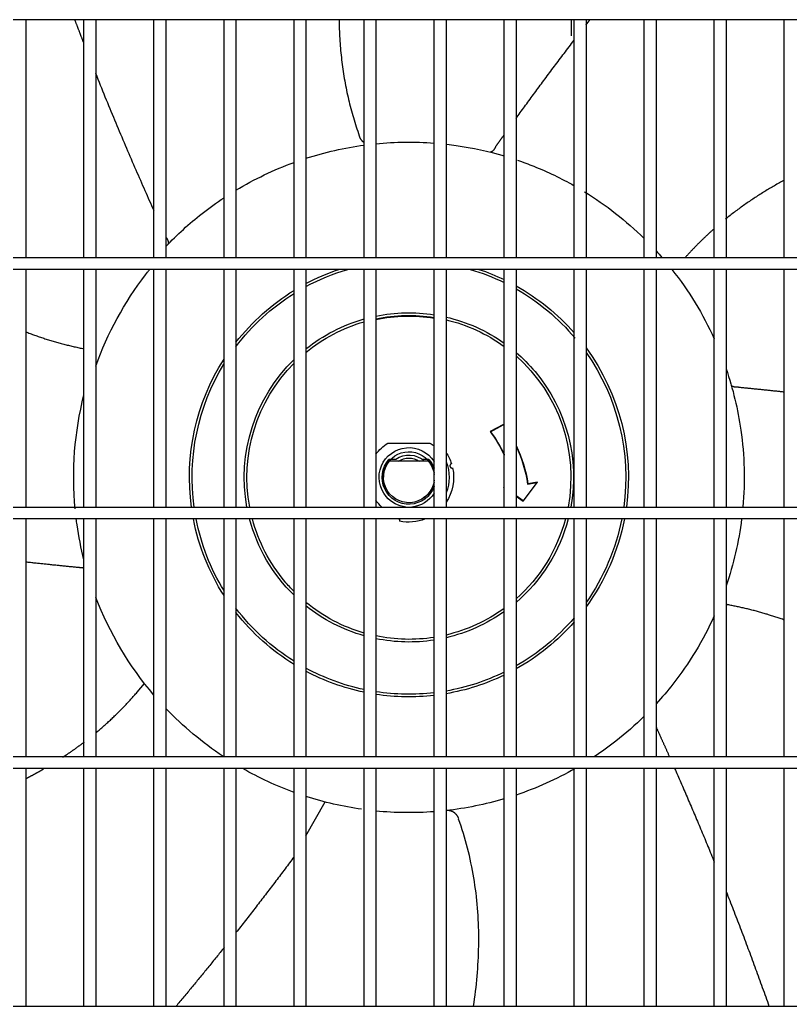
# Model space of a CAD drawing. Header units: millimetres. Extents: x 0 to 504600, y 0 to 118800.
# Drawn here: x 431227.9 to 431486.5, y 45893.6 to 46224.6 of the extents above; entities that cross this region are included whole.
import ezdxf

# ---------------------------------------------------------------- set-up
doc = ezdxf.new("R2010")
doc.units = ezdxf.units.MM
doc.header["$LTSCALE"] = 200
doc.layers.add('LG-AIRCON', color=240, linetype='Continuous')

# ---------------------------------------------------------------- blocks, each defined once
blk = doc.blocks.new('UXC')
at = {"layer": 'LG-AIRCON', "color": 0}
for p, q in [((429.3, 546.5), (1174.82, 546.5)), ((674.81, 466.74), (674.81, 546.5)), ((694.31, 546.5), (694.31, 466.74)), ((698.31, 466.74), (698.31, 546.5)), ((717.81, 546.5), (717.81, 466.74)), ((721.81, 466.74), (721.81, 546.5)), ((741.31, 546.5), (741.31, 466.74)), ((745.31, 466.74), (745.31, 546.5)), ((764.81, 546.5), (764.81, 466.74)), ((768.81, 466.74), (768.81, 546.5)), ((788.31, 546.5), (788.31, 466.74)), ((792.31, 466.74), (792.31, 546.5)), ((811.81, 546.5), (811.81, 466.74)), ((815.81, 466.74), (815.81, 546.5)), ((835.31, 546.5), (835.31, 466.74)), ((839.31, 466.74), (839.31, 546.5)), ((858.81, 546.5), (858.81, 466.74)), ((862.81, 466.74), (862.81, 546.5)), ((882.31, 546.5), (882.31, 466.74)), ((886.31, 466.74), (886.31, 546.5)), ((905.81, 546.5), (905.81, 466.74)), ((909.81, 466.74), (909.81, 546.5)), ((929.31, 546.5), (929.31, 466.74)), ((768.81, 489.29), (775.22, 477.97)), ((1174.82, 466.75), (429.3, 466.75)), ((429.3, 462.75), (1174.82, 462.75)), ((674.81, 383), (674.81, 462.75)), ((694.31, 462.75), (694.31, 383)), ((698.31, 383), (698.31, 462.75)), ((717.81, 462.75), (717.81, 383)), ((721.81, 383), (721.81, 462.75)), ((740.96, 462.75), (741.01, 462.7)), ((741.31, 462.75), (741.31, 383)), ((745.31, 383), (745.31, 462.75)), ((764.81, 462.75), (764.81, 383)), ((768.81, 383), (768.81, 462.75)), ((788.31, 462.75), (788.31, 383)), ((792.31, 383), (792.31, 462.75)), ((811.81, 462.75), (811.81, 383)), ((815.81, 383), (815.81, 462.75)), ((835.31, 462.75), (835.31, 383)), ((839.31, 383), (839.31, 462.75)), ((858.81, 462.75), (858.81, 383)), ((862.81, 383), (862.81, 462.75)), ((882.31, 462.75), (882.31, 383)), ((886.31, 383), (886.31, 462.75)), ((905.81, 462.75), (905.81, 383)), ((909.81, 383), (909.81, 462.75)), ((929.31, 462.75), (929.31, 383)), ((1174.82, 383), (429.3, 383)), ((429.3, 379), (1174.82, 379)), ((674.81, 299.25), (674.81, 379)), ((694.31, 379), (694.31, 299.25)), ((698.31, 299.25), (698.31, 379)), ((717.81, 379), (717.81, 299.25)), ((721.81, 299.25), (721.81, 379)), ((741.31, 379), (741.31, 299.25)), ((745.31, 299.25), (745.31, 379)), ((764.81, 379), (764.81, 299.25)), ((768.81, 299.25), (768.81, 379)), ((788.31, 379), (788.31, 299.25)), ((792.31, 299.25), (792.31, 379)), ((811.81, 379), (811.81, 299.25)), ((815.81, 299.25), (815.81, 379)), ((835.31, 379), (835.31, 299.25)), ((839.31, 299.25), (839.31, 379)), ((858.81, 379), (858.81, 299.25)), ((862.81, 299.25), (862.81, 379)), ((882.31, 379), (882.31, 299.25)), ((886.31, 299.25), (886.31, 379)), ((905.81, 379), (905.81, 299.25)), ((909.81, 299.25), (909.81, 379)), ((929.31, 379), (929.31, 299.25)), ((839.31, 375.38), (841.66, 377.01)), ((841.64, 376.87), (839.31, 375.26)), ((841.66, 377.01), (841.64, 376.87)), ((846.31, 370.81), (841.64, 376.87)), ((841.66, 377.01), (846.55, 370.67)), ((835.09, 372.44), (835.31, 372.6)), ((835.35, 372.5), (835.09, 372.44)), ((835.31, 372.41), (835.09, 372.44)), ((843.2, 371.29), (846.31, 370.81)), ((843.29, 371.18), (843.2, 371.29)), ((846.55, 370.67), (843.29, 371.18)), ((846.55, 370.67), (846.31, 370.81)), ((798.96, 363.05), (796.65, 363.05)), ((809.84, 363.55), (796.88, 363.55)), ((810.07, 363.05), (807.86, 363.05)), ((796.29, 357.55), (810.43, 357.55)), ((830.74, 353.71), (830.59, 353.68)), ((835.06, 351.3), (830.59, 353.68)), ((830.74, 353.71), (835.03, 351.43)), ((835.06, 351.3), (835.03, 351.43)), ((1174.82, 299.25), (429.3, 299.25)), ((715.02, 301.03), (715.63, 300.24)), ((429.3, 295.25), (1174.82, 295.25)), ((674.81, 215.51), (674.81, 295.26)), ((694.31, 295.26), (694.31, 215.51)), ((698.31, 215.51), (698.31, 295.26)), ((717.81, 295.26), (717.81, 215.51)), ((721.81, 215.51), (721.81, 295.26)), ((741.31, 295.26), (741.31, 215.51)), ((745.31, 215.51), (745.31, 295.26)), ((764.81, 295.26), (764.81, 215.51)), ((768.81, 215.51), (768.81, 295.26)), ((788.31, 295.26), (788.31, 215.51)), ((792.31, 215.51), (792.31, 295.26)), ((811.81, 295.26), (811.81, 215.51)), ((815.81, 215.51), (815.81, 295.26)), ((835.31, 295.26), (835.31, 215.51)), ((839.31, 215.51), (839.31, 295.26)), ((858.81, 295.26), (858.81, 215.51)), ((862.81, 215.51), (862.81, 295.26)), ((882.31, 295.26), (882.31, 215.51)), ((886.31, 215.51), (886.31, 295.26)), ((905.81, 295.26), (905.81, 215.51)), ((909.81, 215.51), (909.81, 295.26)), ((929.31, 295.26), (929.31, 215.51)), ((857.85, 215.5), (857.85, 220.83)), ((1174.82, 215.5), (429.3, 215.5))]:
    blk.add_line(p, q, dxfattribs=at)
for points in [[(741.32, 526.83), (741.01, 527.23), (740.69, 527.63), (740.37, 528.03), (740.05, 528.42), (739.73, 528.82), (739.41, 529.22), (739.09, 529.61), (738.77, 530.01), (738.46, 530.4), (738.14, 530.8), (737.82, 531.2), (737.5, 531.59), (737.18, 531.99), (736.86, 532.38), (736.53, 532.78), (736.21, 533.17), (735.89, 533.57), (735.57, 533.96), (735.25, 534.36), (734.93, 534.75), (734.61, 535.15), (734.29, 535.54), (733.96, 535.94), (733.64, 536.33), (733.32, 536.72), (733, 537.12), (732.67, 537.51), (732.35, 537.9), (732.03, 538.29), (731.71, 538.69), (731.38, 539.08), (731.06, 539.47), (730.74, 539.86), (730.42, 540.25), (730.09, 540.64), (729.77, 541.03), (729.45, 541.42), (729.13, 541.81), (728.8, 542.2), (728.48, 542.59), (728.16, 542.98), (727.83, 543.37), (727.51, 543.76), (727.18, 544.15), (726.86, 544.54), (726.53, 544.93), (726.2, 545.33), (725.87, 545.72), (725.55, 546.11), (725.22, 546.5)], [(825.05, 546.52), (825.24, 545.26), (825.41, 544), (825.57, 542.74), (825.73, 541.48), (825.87, 540.21), (826.01, 538.95), (826.13, 537.68), (826.25, 536.42), (826.35, 535.15), (826.45, 533.88), (826.53, 532.61), (826.6, 531.35), (826.66, 530.08), (826.71, 528.81), (826.75, 527.54), (826.78, 526.26), (826.8, 524.99), (826.8, 523.72), (826.79, 522.45), (826.77, 521.18), (826.74, 519.91), (826.69, 518.64), (826.64, 517.37), (826.57, 516.09), (826.48, 514.82), (826.39, 513.56), (826.28, 512.29), (826.15, 511.02), (826.02, 509.75), (825.87, 508.49), (825.71, 507.22), (825.53, 505.96), (825.34, 504.7), (825.14, 503.44), (824.92, 502.19), (824.69, 500.93), (824.45, 499.68), (824.19, 498.43), (823.92, 497.19), (823.64, 495.95), (823.34, 494.71), (823.03, 493.47), (822.7, 492.24), (822.36, 491.01), (822.01, 489.78), (821.64, 488.56), (821.26, 487.34), (820.86, 486.12), (820.45, 484.9), (820.03, 483.69)], [(909.81, 508.04), (910.11, 508.79), (910.41, 509.54), (910.7, 510.3), (911, 511.05), (911.29, 511.8), (911.59, 512.56), (911.89, 513.32), (912.18, 514.08), (912.48, 514.83), (912.77, 515.59), (913.06, 516.35), (913.36, 517.12), (913.65, 517.88), (913.94, 518.64), (914.24, 519.4), (914.53, 520.17), (914.82, 520.93), (915.11, 521.7), (915.4, 522.47), (915.69, 523.23), (915.98, 524), (916.27, 524.77), (916.56, 525.54), (916.85, 526.31), (917.14, 527.08), (917.43, 527.85), (917.72, 528.62), (918, 529.39), (918.29, 530.17), (918.58, 530.95), (918.87, 531.73), (919.15, 532.5), (919.43, 533.27), (919.71, 534.03), (919.99, 534.79), (920.27, 535.55), (920.55, 536.31), (920.83, 537.08), (921.1, 537.84), (921.38, 538.62), (921.67, 539.4), (921.95, 540.19), (922.23, 540.98), (922.52, 541.78), (922.8, 542.57), (923.08, 543.35), (923.36, 544.13), (923.63, 544.91), (923.9, 545.68), (924.17, 546.45)], [(764.83, 496.33), (764.46, 496.84), (764.08, 497.35), (763.7, 497.86), (763.32, 498.37), (762.94, 498.88), (762.56, 499.38), (762.18, 499.89), (761.8, 500.4), (761.42, 500.91), (761.03, 501.42), (760.65, 501.93), (760.27, 502.44), (759.88, 502.95), (759.5, 503.46), (759.11, 503.97), (758.73, 504.48), (758.34, 504.99), (757.95, 505.5), (757.56, 506.01), (757.18, 506.52), (756.79, 507.03), (756.4, 507.54), (756.01, 508.05), (755.62, 508.56), (755.23, 509.07), (754.84, 509.58), (754.45, 510.09), (754.05, 510.6), (753.66, 511.11), (753.27, 511.62), (752.87, 512.13), (752.48, 512.64), (752.09, 513.16), (751.69, 513.67), (751.3, 514.17), (750.9, 514.68), (750.5, 515.19), (750.11, 515.7), (749.71, 516.21), (749.31, 516.72), (748.92, 517.23), (748.52, 517.74), (748.12, 518.25), (747.72, 518.76), (747.32, 519.27), (746.92, 519.78), (746.52, 520.29), (746.12, 520.79), (745.72, 521.3), (745.32, 521.81)], [(892.52, 466.71), (892.78, 467.29), (893.03, 467.88), (893.29, 468.46), (893.55, 469.05), (893.81, 469.64), (894.07, 470.24), (894.33, 470.83), (894.59, 471.43), (894.85, 472.03), (895.11, 472.64), (895.38, 473.24), (895.64, 473.85), (895.91, 474.45), (896.17, 475.06), (896.43, 475.68), (896.7, 476.29), (896.96, 476.91), (897.23, 477.53), (897.5, 478.15), (897.76, 478.77), (898.03, 479.39), (898.3, 480.02), (898.57, 480.64), (898.83, 481.27), (899.1, 481.9), (899.37, 482.53), (899.64, 483.17), (899.91, 483.8), (900.17, 484.44), (900.44, 485.08), (900.71, 485.72), (900.98, 486.36), (901.25, 487), (901.52, 487.64), (901.79, 488.29), (902.06, 488.94), (902.33, 489.59), (902.6, 490.24), (902.87, 490.89), (903.14, 491.54), (903.41, 492.19), (903.68, 492.85), (903.95, 493.5), (904.22, 494.16), (904.49, 494.82), (904.76, 495.48), (905.03, 496.14), (905.3, 496.8), (905.57, 497.46), (905.84, 498.13)], [(820.06, 483.55), (820.03, 483.44), (819.99, 483.34), (819.95, 483.24), (819.9, 483.14), (819.86, 483.04), (819.81, 482.95), (819.76, 482.86), (819.7, 482.76), (819.65, 482.67), (819.59, 482.58), (819.53, 482.5), (819.46, 482.41), (819.4, 482.33), (819.33, 482.24), (819.26, 482.16), (819.19, 482.08), (819.11, 482.01), (819.03, 481.93), (818.96, 481.86), (818.87, 481.79), (818.79, 481.72), (818.71, 481.65), (818.62, 481.59), (818.53, 481.52), (818.44, 481.47), (818.35, 481.41), (818.26, 481.35), (818.16, 481.3), (818.07, 481.25), (817.97, 481.21), (817.87, 481.16), (817.77, 481.12), (817.67, 481.08), (817.57, 481.05), (817.47, 481.01), (817.37, 480.98), (817.26, 480.95), (817.16, 480.93), (817.06, 480.91), (816.95, 480.89), (816.84, 480.87), (816.74, 480.86), (816.63, 480.85), (816.52, 480.84), (816.41, 480.83), (816.31, 480.83), (816.2, 480.83), (816.1, 480.84), (815.99, 480.84), (815.88, 480.85)], [(674.86, 470.11), (674.98, 470.04), (675.1, 469.98), (675.22, 469.92), (675.33, 469.86), (675.45, 469.8), (675.57, 469.74), (675.69, 469.67), (675.81, 469.61), (675.93, 469.55), (676.05, 469.49), (676.17, 469.42), (676.29, 469.36), (676.41, 469.3), (676.53, 469.24), (676.64, 469.17), (676.76, 469.11), (676.88, 469.05), (677, 468.98), (677.12, 468.92), (677.24, 468.86), (677.35, 468.79), (677.47, 468.73), (677.59, 468.67), (677.71, 468.6), (677.83, 468.54), (677.95, 468.47), (678.06, 468.41), (678.18, 468.34), (678.3, 468.28), (678.42, 468.22), (678.53, 468.15), (678.65, 468.09), (678.77, 468.02), (678.89, 467.96), (679.01, 467.89), (679.12, 467.83), (679.24, 467.76), (679.36, 467.69), (679.47, 467.63), (679.59, 467.56), (679.71, 467.5), (679.83, 467.43), (679.94, 467.36), (680.06, 467.3), (680.18, 467.23), (680.29, 467.17), (680.41, 467.1), (680.53, 467.03), (680.64, 466.96), (680.76, 466.9)], [(687.28, 462.89), (687.42, 462.79), (687.57, 462.7), (687.72, 462.6), (687.86, 462.5), (688.01, 462.41), (688.16, 462.31), (688.3, 462.21), (688.45, 462.11), (688.59, 462.02), (688.74, 461.92), (688.89, 461.82), (689.03, 461.72), (689.18, 461.62), (689.32, 461.52), (689.47, 461.42), (689.61, 461.32), (689.76, 461.22), (689.9, 461.12), (690.05, 461.02), (690.19, 460.92), (690.33, 460.82), (690.48, 460.72), (690.62, 460.62), (690.77, 460.52), (690.91, 460.42), (691.05, 460.31), (691.2, 460.21), (691.34, 460.11), (691.48, 460.01), (691.63, 459.91), (691.77, 459.8), (691.91, 459.7), (692.05, 459.6), (692.2, 459.49), (692.34, 459.39), (692.48, 459.29), (692.62, 459.18), (692.76, 459.08), (692.9, 458.97), (693.05, 458.87), (693.19, 458.76), (693.33, 458.66), (693.47, 458.55), (693.61, 458.45), (693.75, 458.34), (693.89, 458.24), (694.03, 458.13), (694.17, 458.02), (694.31, 457.92), (694.45, 457.81)], [(886.3, 452.8), (886.39, 452.99), (886.47, 453.17), (886.56, 453.36), (886.64, 453.55), (886.73, 453.74), (886.81, 453.93), (886.9, 454.12), (886.98, 454.31), (887.07, 454.5), (887.16, 454.69), (887.24, 454.88), (887.33, 455.08), (887.42, 455.27), (887.5, 455.46), (887.59, 455.66), (887.68, 455.85), (887.77, 456.05), (887.85, 456.25), (887.94, 456.44), (888.03, 456.64), (888.12, 456.84), (888.21, 457.03), (888.3, 457.23), (888.39, 457.43), (888.48, 457.63), (888.57, 457.83), (888.65, 458.03), (888.74, 458.23), (888.83, 458.43), (888.92, 458.63), (889.01, 458.83), (889.1, 459.04), (889.19, 459.24), (889.29, 459.44), (889.38, 459.64), (889.47, 459.85), (889.56, 460.05), (889.65, 460.26), (889.74, 460.46), (889.84, 460.67), (889.93, 460.87), (890.02, 461.08), (890.11, 461.29), (890.2, 461.49), (890.3, 461.7), (890.39, 461.91), (890.48, 462.12), (890.57, 462.33), (890.67, 462.53), (890.76, 462.74)], [(698.47, 454.6), (698.77, 454.35), (699.07, 454.1), (699.37, 453.84), (699.67, 453.59), (699.97, 453.33), (700.26, 453.08), (700.56, 452.82), (700.85, 452.56), (701.15, 452.3), (701.44, 452.04), (701.73, 451.78), (702.02, 451.52), (702.31, 451.25), (702.6, 450.99), (702.89, 450.72), (703.18, 450.46), (703.46, 450.19), (703.75, 449.92), (704.03, 449.65), (704.32, 449.38), (704.6, 449.11), (704.88, 448.84), (705.16, 448.56), (705.44, 448.29), (705.72, 448.01), (706, 447.74), (706.28, 447.46), (706.56, 447.18), (706.83, 446.9), (707.11, 446.62), (707.38, 446.34), (707.65, 446.06), (707.92, 445.77), (708.2, 445.49), (708.47, 445.2), (708.74, 444.92), (709, 444.63), (709.27, 444.34), (709.54, 444.05), (709.8, 443.76), (710.07, 443.47), (710.33, 443.18), (710.6, 442.88), (710.86, 442.59), (711.12, 442.29), (711.38, 442), (711.64, 441.7), (711.9, 441.4), (712.16, 441.1), (714.63, 438.21)], [(929.4, 416.93), (929.04, 416.8), (928.68, 416.67), (928.32, 416.55), (927.96, 416.42), (927.6, 416.3), (927.24, 416.17), (926.88, 416.05), (926.52, 415.93), (926.16, 415.81), (925.79, 415.69), (925.43, 415.57), (925.07, 415.46), (924.7, 415.34), (924.34, 415.23), (923.98, 415.12), (923.61, 415), (923.25, 414.89), (922.88, 414.79), (922.51, 414.68), (922.15, 414.57), (921.78, 414.47), (921.41, 414.36), (921.05, 414.26), (920.68, 414.16), (920.31, 414.06), (919.94, 413.96), (919.57, 413.86), (919.2, 413.76), (918.83, 413.67), (918.46, 413.57), (918.09, 413.48), (917.72, 413.39), (917.35, 413.3), (916.98, 413.21), (916.61, 413.12), (916.23, 413.03), (915.86, 412.95), (915.49, 412.86), (915.11, 412.78), (914.74, 412.7), (914.37, 412.61), (913.99, 412.53), (913.62, 412.46), (913.24, 412.38), (912.86, 412.3), (912.49, 412.23), (912.11, 412.15), (911.73, 412.08), (911.35, 412.01), (910.98, 411.94)], [(910.87, 411.84), (910.85, 411.83), (910.83, 411.83), (910.81, 411.82), (910.79, 411.82), (910.76, 411.82), (910.74, 411.81), (910.72, 411.81), (910.7, 411.81), (910.68, 411.8), (910.66, 411.8), (910.64, 411.8), (910.61, 411.79), (910.59, 411.79), (910.57, 411.79), (910.55, 411.79), (910.53, 411.78), (910.51, 411.78), (910.49, 411.78), (910.47, 411.78), (910.44, 411.77), (910.42, 411.77), (910.4, 411.77), (910.38, 411.77), (910.36, 411.77), (910.34, 411.76), (910.32, 411.76), (910.3, 411.76), (910.27, 411.76), (910.25, 411.76), (910.23, 411.76), (910.21, 411.76), (910.19, 411.76), (910.17, 411.76), (910.15, 411.76), (910.13, 411.76), (910.11, 411.75), (910.08, 411.75), (910.06, 411.75), (910.04, 411.75), (910.02, 411.75), (910, 411.76), (909.98, 411.76), (909.96, 411.76), (909.94, 411.76), (909.92, 411.76), (909.89, 411.76), (909.87, 411.76), (909.85, 411.76), (909.83, 411.76), (909.81, 411.76)], [(692.73, 399.34), (692.4, 399.31), (692.08, 399.28), (691.76, 399.24), (691.43, 399.21), (691.1, 399.18), (690.78, 399.15), (690.44, 399.11), (690.11, 399.08), (689.78, 399.04), (689.44, 399.01), (689.1, 398.98), (688.76, 398.94), (688.42, 398.91), (688.07, 398.87), (687.73, 398.84), (687.39, 398.8), (687.04, 398.77), (686.69, 398.74), (686.34, 398.7), (685.99, 398.66), (685.63, 398.63), (685.28, 398.59), (684.92, 398.55), (684.57, 398.52), (684.21, 398.48), (683.85, 398.45), (683.48, 398.41), (683.12, 398.37), (682.76, 398.33), (682.39, 398.29), (682.03, 398.26), (681.66, 398.22), (681.29, 398.18), (680.92, 398.14), (680.55, 398.1), (680.18, 398.07), (679.8, 398.03), (679.43, 397.99), (679.05, 397.95), (678.67, 397.91), (678.3, 397.87), (677.92, 397.83), (677.54, 397.79), (677.15, 397.75), (676.77, 397.71), (676.39, 397.66), (676, 397.62), (675.62, 397.58), (675.23, 397.54), (674.85, 397.5)], [(692.79, 399.34), (692.78, 399.34), (692.78, 399.34), (692.78, 399.34), (692.78, 399.34), (692.78, 399.34), (692.78, 399.34), (692.78, 399.34), (692.78, 399.34), (692.77, 399.34), (692.77, 399.34), (692.77, 399.34), (692.77, 399.34), (692.77, 399.34), (692.77, 399.34), (692.77, 399.34), (692.77, 399.34), (692.77, 399.34), (692.76, 399.34), (692.76, 399.34), (692.76, 399.34), (692.76, 399.34), (692.76, 399.34), (692.76, 399.34), (692.76, 399.34), (692.76, 399.34), (692.75, 399.34), (692.75, 399.34), (692.75, 399.34), (692.75, 399.34), (692.75, 399.34), (692.75, 399.34), (692.75, 399.34), (692.75, 399.34), (692.74, 399.34), (692.74, 399.34), (692.74, 399.34), (692.74, 399.34), (692.74, 399.34), (692.74, 399.34), (692.74, 399.34), (692.74, 399.34), (692.74, 399.34), (692.73, 399.34), (692.73, 399.34), (692.73, 399.34), (692.73, 399.34), (692.73, 399.34), (692.73, 399.34), (692.73, 399.34), (692.73, 399.34)], [(692.79, 399.34), (692.82, 399.34), (692.86, 399.34), (692.9, 399.33), (692.93, 399.33), (692.97, 399.33), (693, 399.33), (693.04, 399.33), (693.07, 399.32), (693.11, 399.32), (693.14, 399.32), (693.18, 399.32), (693.21, 399.32), (693.25, 399.32), (693.28, 399.32), (693.31, 399.32), (693.35, 399.32), (693.38, 399.32), (693.41, 399.32), (693.45, 399.32), (693.48, 399.32), (693.51, 399.32), (693.55, 399.32), (693.58, 399.32), (693.61, 399.32), (693.64, 399.33), (693.67, 399.33), (693.7, 399.33), (693.74, 399.33), (693.77, 399.33), (693.8, 399.34), (693.83, 399.34), (693.86, 399.34), (693.89, 399.35), (693.92, 399.35), (693.95, 399.35), (693.98, 399.36), (694.01, 399.36), (694.03, 399.36), (694.06, 399.37), (694.09, 399.37), (694.12, 399.38), (694.15, 399.38), (694.17, 399.39), (694.2, 399.39), (694.23, 399.4), (694.25, 399.4), (694.28, 399.41), (694.3, 399.41), (694.33, 399.42), (694.35, 399.43)], [(800, 382.99), (800.01, 383), (800.02, 383.02), (800.03, 383.03), (800.04, 383.04), (800.05, 383.05), (800.06, 383.06), (800.07, 383.08), (800.08, 383.09), (800.09, 383.1), (800.1, 383.12), (800.11, 383.13), (800.12, 383.14), (800.12, 383.16), (800.13, 383.17), (800.14, 383.18), (800.15, 383.2), (800.15, 383.21), (800.16, 383.23), (800.17, 383.24), (800.17, 383.26), (800.18, 383.27), (800.18, 383.29), (800.19, 383.31), (800.19, 383.32), (800.2, 383.34), (800.2, 383.35), (800.21, 383.37), (800.21, 383.38), (800.21, 383.4), (800.22, 383.42), (800.22, 383.43), (800.22, 383.45), (800.22, 383.47), (800.22, 383.48), (800.23, 383.5), (800.23, 383.51), (800.23, 383.53), (800.23, 383.55), (800.23, 383.56), (800.23, 383.58), (800.23, 383.59), (800.23, 383.61), (800.22, 383.63), (800.22, 383.64), (800.22, 383.66), (800.22, 383.67), (800.22, 383.69), (800.21, 383.7), (800.21, 383.72), (800.2, 383.73)], [(817.64, 364.45), (817.59, 364.46), (817.55, 364.48), (817.51, 364.5), (817.47, 364.52), (817.43, 364.55), (817.39, 364.57), (817.36, 364.6), (817.32, 364.64), (817.29, 364.67), (817.26, 364.71), (817.23, 364.74), (817.21, 364.78), (817.18, 364.83), (817.16, 364.87), (817.15, 364.91), (817.13, 364.95), (817.12, 365), (817.11, 365.04), (817.1, 365.09), (817.1, 365.13), (817.1, 365.18), (817.1, 365.22), (817.11, 365.27), (817.12, 365.31), (817.13, 365.36), (817.14, 365.41), (817.16, 365.45), (817.18, 365.49), (817.2, 365.54), (817.22, 365.57), (817.24, 365.61), (817.27, 365.65), (817.3, 365.68), (817.33, 365.71), (817.37, 365.74), (817.4, 365.77), (817.44, 365.8), (817.49, 365.82), (817.53, 365.84), (817.57, 365.86), (817.62, 365.88), (817.66, 365.89), (817.71, 365.9), (817.75, 365.91), (817.8, 365.92), (817.84, 365.92), (817.89, 365.92), (817.93, 365.91), (817.98, 365.91), (818.03, 365.9)], [(796.65, 363.05), (796.66, 363.07), (796.67, 363.08), (796.67, 363.1), (796.68, 363.11), (796.69, 363.12), (796.69, 363.14), (796.7, 363.15), (796.71, 363.17), (796.71, 363.18), (796.72, 363.2), (796.73, 363.21), (796.73, 363.23), (796.74, 363.24), (796.75, 363.25), (796.75, 363.27), (796.76, 363.28), (796.76, 363.3), (796.77, 363.31), (796.78, 363.32), (796.78, 363.33), (796.79, 363.35), (796.79, 363.36), (796.8, 363.37), (796.8, 363.38), (796.81, 363.39), (796.82, 363.41), (796.82, 363.42), (796.83, 363.43), (796.83, 363.44), (796.83, 363.45), (796.84, 363.46), (796.84, 363.47), (796.85, 363.47), (796.85, 363.48), (796.85, 363.49), (796.86, 363.5), (796.86, 363.5), (796.86, 363.51), (796.87, 363.52), (796.87, 363.52), (796.87, 363.53), (796.87, 363.53), (796.88, 363.54), (796.88, 363.54), (796.88, 363.54), (796.88, 363.55), (796.88, 363.55), (796.88, 363.55), (796.88, 363.55), (796.88, 363.55)], [(809.84, 363.55), (809.84, 363.55), (809.84, 363.55), (809.84, 363.55), (809.85, 363.54), (809.85, 363.54), (809.85, 363.54), (809.85, 363.53), (809.85, 363.53), (809.85, 363.53), (809.86, 363.52), (809.86, 363.52), (809.86, 363.51), (809.87, 363.5), (809.87, 363.5), (809.87, 363.49), (809.88, 363.48), (809.88, 363.47), (809.88, 363.46), (809.89, 363.45), (809.89, 363.44), (809.9, 363.43), (809.9, 363.42), (809.91, 363.41), (809.91, 363.4), (809.92, 363.39), (809.92, 363.38), (809.93, 363.37), (809.93, 363.36), (809.94, 363.34), (809.94, 363.33), (809.95, 363.32), (809.96, 363.31), (809.96, 363.29), (809.97, 363.28), (809.97, 363.27), (809.98, 363.25), (809.99, 363.24), (809.99, 363.23), (810, 363.21), (810, 363.2), (810.01, 363.18), (810.02, 363.17), (810.02, 363.15), (810.03, 363.14), (810.04, 363.12), (810.04, 363.11), (810.05, 363.09), (810.06, 363.08), (810.06, 363.06), (810.07, 363.05)], [(913.94, 338.76), (913.86, 338.76), (913.78, 338.77), (913.71, 338.77), (913.63, 338.78), (913.56, 338.78), (913.48, 338.78), (913.41, 338.78), (913.34, 338.78), (913.27, 338.78), (913.2, 338.78), (913.13, 338.78), (913.06, 338.77), (912.99, 338.77), (912.93, 338.76), (912.86, 338.76), (912.8, 338.75), (912.73, 338.74), (912.67, 338.73), (912.61, 338.72), (912.55, 338.71), (912.5, 338.7), (912.44, 338.69), (912.39, 338.68), (912.33, 338.66), (912.28, 338.65), (912.23, 338.63), (912.18, 338.62), (912.13, 338.6), (912.09, 338.58), (912.04, 338.56), (912, 338.54), (911.96, 338.52), (911.92, 338.5), (911.88, 338.48), (911.84, 338.46), (911.81, 338.44), (911.78, 338.41), (911.75, 338.39), (911.72, 338.36), (911.69, 338.34), (911.66, 338.31), (911.64, 338.29), (911.62, 338.26), (911.59, 338.23), (911.58, 338.2), (911.56, 338.17), (911.54, 338.14), (911.53, 338.11), (911.52, 338.08), (911.51, 338.05)], [(913.94, 338.76), (913.94, 338.76), (913.94, 338.76), (913.94, 338.76), (913.94, 338.76), (913.95, 338.76), (913.95, 338.76), (913.95, 338.76), (913.95, 338.76), (913.95, 338.76), (913.95, 338.76), (913.95, 338.76), (913.95, 338.76), (913.96, 338.76), (913.96, 338.76), (913.96, 338.76), (913.96, 338.76), (913.96, 338.76), (913.96, 338.76), (913.96, 338.76), (913.96, 338.76), (913.96, 338.76), (913.97, 338.76), (913.97, 338.76), (913.97, 338.76), (913.97, 338.76), (913.97, 338.76), (913.97, 338.76), (913.97, 338.76), (913.97, 338.76), (913.98, 338.76), (913.98, 338.76), (913.98, 338.76), (913.98, 338.76), (913.98, 338.76), (913.98, 338.76), (913.98, 338.76), (913.98, 338.76), (913.99, 338.76), (913.99, 338.76), (913.99, 338.76), (913.99, 338.76), (913.99, 338.76), (913.99, 338.76), (913.99, 338.76), (913.99, 338.76), (913.99, 338.76), (914, 338.76), (914, 338.76), (914, 338.76), (914, 338.76)], [(914, 338.76), (914.28, 338.79), (914.56, 338.82), (914.84, 338.84), (915.12, 338.87), (915.4, 338.9), (915.68, 338.93), (915.97, 338.96), (916.26, 338.99), (916.54, 339.01), (916.83, 339.04), (917.13, 339.07), (917.42, 339.1), (917.71, 339.13), (918.01, 339.16), (918.3, 339.19), (918.6, 339.22), (918.9, 339.25), (919.19, 339.28), (919.49, 339.31), (919.79, 339.34), (920.1, 339.37), (920.4, 339.4), (920.71, 339.43), (921.01, 339.47), (921.32, 339.5), (921.63, 339.53), (921.94, 339.56), (922.25, 339.59), (922.56, 339.62), (922.87, 339.65), (923.18, 339.69), (923.5, 339.72), (923.81, 339.75), (924.13, 339.79), (924.44, 339.82), (924.76, 339.85), (925.08, 339.88), (925.4, 339.91), (925.72, 339.95), (926.04, 339.98), (926.36, 340.01), (926.68, 340.05), (927.01, 340.08), (927.33, 340.12), (927.66, 340.15), (927.98, 340.18), (928.31, 340.22), (928.64, 340.25), (928.97, 340.29), (929.3, 340.32)], [(674.71, 320.19), (675.09, 320.34), (675.47, 320.48), (675.85, 320.63), (676.23, 320.77), (676.61, 320.91), (677, 321.05), (677.38, 321.19), (677.77, 321.33), (678.15, 321.47), (678.53, 321.6), (678.92, 321.73), (679.31, 321.87), (679.69, 322), (680.08, 322.13), (680.47, 322.26), (680.85, 322.38), (681.24, 322.51), (681.63, 322.63), (682.02, 322.76), (682.41, 322.88), (682.8, 323), (683.19, 323.12), (683.58, 323.24), (683.97, 323.35), (684.36, 323.47), (684.75, 323.58), (685.14, 323.69), (685.54, 323.8), (685.93, 323.91), (686.32, 324.02), (686.72, 324.12), (687.11, 324.23), (687.51, 324.33), (687.9, 324.44), (688.3, 324.54), (688.7, 324.64), (689.09, 324.73), (689.49, 324.83), (689.89, 324.93), (690.29, 325.02), (690.68, 325.11), (691.08, 325.2), (691.48, 325.29), (691.88, 325.38), (692.28, 325.47), (692.68, 325.55), (693.08, 325.64), (693.49, 325.72), (693.89, 325.8), (694.29, 325.88)], [(905.72, 285.68), (905.52, 285.85), (905.32, 286.03), (905.11, 286.21), (904.91, 286.39), (904.72, 286.57), (904.52, 286.75), (904.32, 286.93), (904.12, 287.11), (903.92, 287.3), (903.72, 287.48), (903.53, 287.66), (903.33, 287.85), (903.14, 288.03), (902.94, 288.21), (902.74, 288.4), (902.55, 288.58), (902.36, 288.77), (902.16, 288.96), (901.97, 289.14), (901.78, 289.33), (901.58, 289.52), (901.39, 289.7), (901.2, 289.89), (901.01, 290.08), (900.82, 290.27), (900.63, 290.46), (900.44, 290.65), (900.25, 290.84), (900.06, 291.03), (899.87, 291.23), (899.68, 291.42), (899.49, 291.61), (899.3, 291.8), (899.12, 292), (898.93, 292.19), (898.74, 292.39), (898.56, 292.58), (898.37, 292.78), (898.19, 292.97), (898, 293.17), (897.82, 293.37), (897.64, 293.56), (897.45, 293.76), (897.27, 293.96), (897.09, 294.16), (896.9, 294.36), (896.72, 294.56), (896.54, 294.76), (896.36, 294.96), (896.18, 295.16)], [(721.84, 288.43), (721.89, 288.5), (721.93, 288.56), (721.97, 288.63), (722.01, 288.69), (722.05, 288.75), (722.09, 288.82), (722.13, 288.88), (722.16, 288.94), (722.2, 289), (722.23, 289.07), (722.26, 289.13), (722.29, 289.19), (722.32, 289.25), (722.35, 289.31), (722.38, 289.37), (722.41, 289.43), (722.43, 289.49), (722.45, 289.54), (722.47, 289.6), (722.49, 289.66), (722.51, 289.71), (722.53, 289.77), (722.55, 289.82), (722.56, 289.87), (722.58, 289.93), (722.59, 289.98), (722.6, 290.03), (722.61, 290.08), (722.61, 290.12), (722.62, 290.17), (722.63, 290.22), (722.63, 290.27), (722.63, 290.31), (722.63, 290.35), (722.63, 290.4), (722.63, 290.44), (722.62, 290.48), (722.62, 290.52), (722.61, 290.56), (722.6, 290.59), (722.59, 290.63), (722.58, 290.66), (722.57, 290.7), (722.56, 290.73), (722.54, 290.76), (722.52, 290.79), (722.5, 290.82), (722.48, 290.85), (722.46, 290.87), (722.44, 290.9)], [(929.31, 269.34), (928.9, 269.56), (928.48, 269.79), (928.07, 270.02), (927.66, 270.25), (927.24, 270.48), (926.83, 270.71), (926.42, 270.94), (926.01, 271.17), (925.6, 271.41), (925.2, 271.65), (924.79, 271.89), (924.38, 272.13), (923.98, 272.37), (923.57, 272.61), (923.17, 272.86), (922.77, 273.1), (922.37, 273.35), (921.96, 273.6), (921.56, 273.85), (921.16, 274.1), (920.77, 274.35), (920.37, 274.61), (919.97, 274.87), (919.58, 275.12), (919.18, 275.38), (918.79, 275.64), (918.4, 275.91), (918, 276.17), (917.61, 276.44), (917.22, 276.7), (916.83, 276.97), (916.45, 277.24), (916.06, 277.51), (915.67, 277.78), (915.29, 278.06), (914.9, 278.33), (914.52, 278.61), (914.14, 278.89), (913.76, 279.17), (913.38, 279.45), (913, 279.74), (912.62, 280.02), (912.25, 280.31), (911.87, 280.6), (911.5, 280.88), (911.13, 281.18), (910.75, 281.47), (910.38, 281.76), (910.01, 282.06), (909.64, 282.35)], [(717.82, 279.51), (717.46, 278.7), (717.1, 277.9), (716.73, 277.08), (716.36, 276.25), (715.99, 275.42), (715.62, 274.59), (715.25, 273.74), (714.87, 272.89), (714.5, 272.04), (714.12, 271.18), (713.74, 270.32), (713.35, 269.45), (712.97, 268.57), (712.58, 267.69), (712.2, 266.81), (711.81, 265.92), (711.42, 265.03), (711.03, 264.13), (710.64, 263.23), (710.25, 262.32), (709.85, 261.41), (709.46, 260.49), (709.06, 259.57), (708.67, 258.65), (708.27, 257.72), (707.88, 256.79), (707.48, 255.85), (707.08, 254.92), (706.68, 253.97), (706.28, 253.03), (705.88, 252.08), (705.49, 251.13), (705.09, 250.18), (704.69, 249.22), (704.29, 248.26), (703.89, 247.29), (703.49, 246.33), (703.09, 245.36), (702.68, 244.39), (702.28, 243.41), (701.88, 242.43), (701.48, 241.45), (701.08, 240.47), (700.69, 239.49), (700.29, 238.5), (699.89, 237.51), (699.49, 236.52), (699.09, 235.53), (698.69, 234.53), (698.29, 233.53)], [(832.42, 258.14), (832.38, 258.21), (832.35, 258.28), (832.31, 258.35), (832.28, 258.42), (832.24, 258.48), (832.21, 258.55), (832.17, 258.61), (832.14, 258.67), (832.1, 258.74), (832.06, 258.8), (832.03, 258.85), (831.99, 258.91), (831.95, 258.97), (831.91, 259.02), (831.88, 259.08), (831.84, 259.13), (831.8, 259.18), (831.76, 259.23), (831.72, 259.27), (831.69, 259.32), (831.65, 259.36), (831.61, 259.41), (831.57, 259.45), (831.53, 259.49), (831.49, 259.52), (831.45, 259.56), (831.42, 259.59), (831.38, 259.63), (831.34, 259.66), (831.3, 259.69), (831.26, 259.71), (831.22, 259.74), (831.19, 259.76), (831.15, 259.79), (831.11, 259.81), (831.07, 259.83), (831.04, 259.84), (831, 259.86), (830.96, 259.87), (830.93, 259.88), (830.89, 259.89), (830.86, 259.9), (830.82, 259.9), (830.79, 259.91), (830.75, 259.91), (830.72, 259.91), (830.68, 259.91), (830.65, 259.91), (830.62, 259.9), (830.58, 259.89)], [(786.66, 254.55), (786.68, 254.6), (786.7, 254.66), (786.72, 254.71), (786.74, 254.76), (786.76, 254.81), (786.78, 254.86), (786.8, 254.91), (786.82, 254.96), (786.85, 255.01), (786.87, 255.06), (786.9, 255.11), (786.92, 255.15), (786.95, 255.2), (786.97, 255.25), (787, 255.3), (787.03, 255.34), (787.05, 255.39), (787.08, 255.43), (787.11, 255.48), (787.14, 255.52), (787.17, 255.57), (787.2, 255.61), (787.23, 255.65), (787.27, 255.7), (787.3, 255.74), (787.33, 255.78), (787.37, 255.82), (787.4, 255.87), (787.44, 255.91), (787.47, 255.95), (787.51, 255.99), (787.55, 256.03), (787.58, 256.07), (787.62, 256.1), (787.66, 256.14), (787.7, 256.18), (787.74, 256.22), (787.78, 256.25), (787.82, 256.29), (787.86, 256.32), (787.9, 256.36), (787.95, 256.39), (787.99, 256.43), (788.03, 256.46), (788.08, 256.49), (788.12, 256.52), (788.16, 256.56), (788.21, 256.59), (788.25, 256.62), (788.3, 256.65)], [(832.42, 258.14), (832.42, 258.14), (832.42, 258.14), (832.42, 258.14), (832.42, 258.14), (832.42, 258.14), (832.42, 258.14), (832.42, 258.13), (832.42, 258.13), (832.42, 258.13), (832.42, 258.13), (832.42, 258.13), (832.43, 258.13), (832.43, 258.13), (832.43, 258.13), (832.43, 258.13), (832.43, 258.13), (832.43, 258.12), (832.43, 258.12), (832.43, 258.12), (832.43, 258.12), (832.43, 258.12), (832.43, 258.12), (832.43, 258.12), (832.43, 258.12), (832.43, 258.12), (832.43, 258.12), (832.43, 258.11), (832.44, 258.11), (832.44, 258.11), (832.44, 258.11), (832.44, 258.11), (832.44, 258.11), (832.44, 258.11), (832.44, 258.11), (832.44, 258.11), (832.44, 258.1), (832.44, 258.1), (832.44, 258.1), (832.44, 258.1), (832.44, 258.1), (832.44, 258.1), (832.44, 258.1), (832.44, 258.1), (832.44, 258.1), (832.45, 258.1), (832.45, 258.09), (832.45, 258.09), (832.45, 258.09), (832.45, 258.09), (832.45, 258.09)], [(832.45, 258.09), (832.5, 258.01), (832.56, 257.94), (832.61, 257.86), (832.67, 257.79), (832.72, 257.71), (832.78, 257.63), (832.83, 257.56), (832.89, 257.48), (832.94, 257.4), (833, 257.33), (833.05, 257.25), (833.11, 257.17), (833.16, 257.09), (833.22, 257.02), (833.28, 256.94), (833.33, 256.86), (833.39, 256.79), (833.44, 256.71), (833.5, 256.63), (833.55, 256.55), (833.61, 256.47), (833.67, 256.4), (833.72, 256.32), (833.78, 256.24), (833.84, 256.16), (833.89, 256.08), (833.95, 256), (834.01, 255.92), (834.07, 255.84), (834.12, 255.76), (834.18, 255.68), (834.24, 255.6), (834.29, 255.53), (834.35, 255.45), (834.41, 255.37), (834.47, 255.29), (834.52, 255.21), (834.58, 255.12), (834.64, 255.04), (834.7, 254.96), (834.75, 254.88), (834.81, 254.8), (834.87, 254.72), (834.93, 254.64), (834.99, 254.56), (835.05, 254.48), (835.11, 254.4), (835.17, 254.32), (835.22, 254.23), (835.28, 254.15)], [(779.93, 215.5), (779.94, 216.29), (779.96, 217.08), (779.98, 217.87), (780, 218.66), (780.03, 219.45), (780.07, 220.25), (780.11, 221.04), (780.15, 221.83), (780.2, 222.62), (780.25, 223.41), (780.31, 224.2), (780.38, 224.99), (780.44, 225.78), (780.52, 226.57), (780.6, 227.35), (780.68, 228.14), (780.77, 228.93), (780.87, 229.72), (780.97, 230.5), (781.07, 231.29), (781.18, 232.08), (781.3, 232.86), (781.42, 233.65), (781.55, 234.43), (781.68, 235.21), (781.81, 235.99), (781.96, 236.77), (782.1, 237.55), (782.26, 238.33), (782.41, 239.11), (782.58, 239.88), (782.75, 240.66), (782.92, 241.43), (783.1, 242.21), (783.28, 242.98), (783.47, 243.75), (783.67, 244.52), (783.87, 245.28), (784.08, 246.05), (784.29, 246.82), (784.51, 247.58), (784.73, 248.34), (784.96, 249.11), (785.19, 249.87), (785.43, 250.63), (785.67, 251.39), (785.92, 252.14), (786.17, 252.9), (786.43, 253.66), (786.7, 254.41)], [(839.3, 248.59), (839.65, 248.11), (840, 247.62), (840.36, 247.13), (840.71, 246.64), (841.07, 246.15), (841.43, 245.65), (841.79, 245.16), (842.16, 244.66), (842.52, 244.16), (842.89, 243.65), (843.26, 243.15), (843.63, 242.64), (844, 242.13), (844.38, 241.62), (844.75, 241.11), (845.13, 240.6), (845.51, 240.08), (845.89, 239.57), (846.27, 239.05), (846.65, 238.53), (847.04, 238.01), (847.43, 237.48), (847.81, 236.96), (848.2, 236.43), (848.59, 235.91), (848.99, 235.38), (849.38, 234.85), (849.78, 234.32), (850.18, 233.78), (850.57, 233.25), (850.97, 232.72), (851.37, 232.18), (851.77, 231.64), (852.18, 231.11), (852.58, 230.57), (852.99, 230.03), (853.4, 229.48), (853.81, 228.94), (854.22, 228.4), (854.63, 227.86), (855.04, 227.31), (855.45, 226.76), (855.87, 226.22), (856.28, 225.67), (856.7, 225.12), (857.12, 224.57), (857.54, 224.02), (857.96, 223.47), (858.38, 222.92), (858.81, 222.37)], [(694.28, 223.33), (694.22, 223.18), (694.15, 223.02), (694.09, 222.86), (694.03, 222.71), (693.97, 222.55), (693.91, 222.4), (693.85, 222.24), (693.79, 222.08), (693.73, 221.93), (693.67, 221.77), (693.61, 221.62), (693.55, 221.46), (693.49, 221.3), (693.43, 221.15), (693.37, 220.99), (693.31, 220.83), (693.25, 220.68), (693.19, 220.52), (693.13, 220.37), (693.07, 220.21), (693.01, 220.05), (692.95, 219.9), (692.89, 219.74), (692.83, 219.58), (692.77, 219.43), (692.71, 219.27), (692.65, 219.11), (692.59, 218.96), (692.53, 218.8), (692.47, 218.64), (692.41, 218.49), (692.35, 218.33), (692.29, 218.17), (692.23, 218.01), (692.17, 217.86), (692.11, 217.7), (692.05, 217.54), (691.99, 217.39), (691.93, 217.23), (691.87, 217.07), (691.81, 216.92), (691.75, 216.76), (691.69, 216.6), (691.63, 216.44), (691.57, 216.29), (691.51, 216.13), (691.45, 215.97), (691.39, 215.81), (691.33, 215.66), (691.27, 215.5)], [(862.79, 217.2), (862.81, 217.17), (862.84, 217.13), (862.87, 217.1), (862.89, 217.07), (862.92, 217.03), (862.95, 217), (862.97, 216.96), (863, 216.93), (863.03, 216.89), (863.05, 216.86), (863.08, 216.82), (863.11, 216.79), (863.13, 216.76), (863.16, 216.72), (863.19, 216.69), (863.21, 216.65), (863.24, 216.62), (863.27, 216.58), (863.29, 216.55), (863.32, 216.52), (863.35, 216.48), (863.37, 216.45), (863.4, 216.41), (863.43, 216.38), (863.45, 216.34), (863.48, 216.31), (863.51, 216.27), (863.53, 216.24), (863.56, 216.21), (863.59, 216.17), (863.61, 216.14), (863.64, 216.1), (863.67, 216.07), (863.69, 216.03), (863.72, 216), (863.75, 215.96), (863.77, 215.93), (863.8, 215.9), (863.83, 215.86), (863.86, 215.83), (863.88, 215.79), (863.91, 215.76), (863.94, 215.72), (863.96, 215.69), (863.99, 215.66), (864.02, 215.62), (864.04, 215.59), (864.07, 215.55), (864.1, 215.52), (864.12, 215.48)]]:
    blk.add_lwpolyline(points, dxfattribs=at)
for centre, radius, start, end in [((803.36, 369.05), 112.5, 98.1072, 107.8851), ((803.36, 369.05), 112.5, 85.6917, 95.6362), ((803.36, 369.05), 112.5, 73.5014, 83.6063), ((803.36, 369.05), 112.5, 110.0394, 119.7212), ((803.36, 369.05), 112.5, 60.2793, 71.3641), ((803.36, 369.05), 112.5, 123.6551, 136.4591), ((803.36, 369.05), 112.5, 51.8937, 56.3974), ((803.36, 369.05), 112.5, 45.43, 51.8937), ((803.36, 369.05), 112.5, 38.1072, 42.4508), ((803.36, 369.05), 112.5, 139.5027, 159.0316), ((803.36, 369.05), 73.65, 101.795, 117.9781), ((803.36, 369.05), 73.65, 83.4125, 98.6337), ((803.36, 369.05), 72.76, 83.3337, 98.7406), ((803.36, 369.05), 73.65, 64.2931, 80.2737), ((803.36, 369.05), 72.76, 63.9556, 80.15), ((803.36, 369.05), 72.76, 101.9412, 118.355), ((803.36, 369.05), 112.5, 24.402, 38.1072), ((803.36, 369.05), 72.76, 122, 142.925), ((803.36, 369.05), 73.65, 121.5612, 142.0081), ((803.36, 369.05), 73.65, 41.1631, 60.7887), ((803.36, 369.05), 72.76, 40.3475, 60.3894), ((803.36, 369.05), 55.24, 81.2019, 101.5419), ((803.36, 369.05), 55.24, 105.8113, 128.7219), ((803.36, 369.05), 54.34, 106.0756, 129.4756), ((803.36, 369.05), 54.34, 81.05, 101.7275), ((803.36, 369.05), 55.24, 54.6631, 76.9775), ((803.36, 369.05), 54.34, 53.9825, 76.7525), ((803.36, 369.05), 55.24, 14.63, 49.3981), ((803.36, 369.05), 73.65, 10.9231, 36.185), ((803.36, 369.05), 72.76, 11.0581, 35.2063), ((803.36, 369.05), 73.65, 147.3969, 169.0813), ((803.36, 369.05), 55.24, 134.2625, 165.3688), ((803.36, 369.05), 54.34, 135.185, 140), ((803.36, 369.05), 54.34, 14.8719, 48.5769), ((803.36, 369.05), 72.76, 148.5219, 168.9406), ((803.36, 369.05), 54.34, 140, 165.1269), ((803.36, 369.05), 112.5, 7.124, 18.8752), ((803.36, 369.05), 112.5, 165.7738, 171.8937), ((803.36, 369.05), 112.5, 171.8937, 172.8772), ((803.36, 369.05), 15, 68.4406, 102.1363), ((803.36, 369.05), 112.5, 174.5965, 194.2264), ((803.36, 369.05), 73.65, 172.2313, 212.5963), ((803.36, 369.05), 72.76, 172.1356, 211.4712), ((803.36, 369.05), 55.24, 169.6213, 225.7419), ((803.36, 369.05), 54.34, 169.4525, 224.8137), ((803.36, 369.05), 13.5, 132.5159, 144.9362), ((803.36, 369.05), 9, 20.1364, 221.8103), ((803.36, 369.05), 8.5, 6.2204, 220.3202), ((803.36, 369.05), 10, 95.6976, 140), ((803.36, 369.05), 10, 32.3261, 84.2956), ((803.36, 369.05), 15, 347.8649, 33.9005), ((803.36, 369.05), 54.34, 311.4219, 10.5462), ((803.36, 369.05), 55.24, 320, 10.3831), ((803.36, 369.05), 72.76, 324.7981, 7.8631), ((803.36, 369.05), 73.65, 323.8194, 7.7675), ((803.36, 369.05), 112.5, 351.8937, 5.0747), ((803.36, 369.05), 10, 140, 327.6669), ((803.36, 369.05), 8.6, 10.7158, 53.8959), ((803.36, 369.05), 13.5, 337.2567, 22.7502), ((803.36, 369.05), 8.6, 156.1041, 349.2827), ((798.8, 377.95), 44.9, 334.4648, 351.4748), ((798.8, 377.95), 45, 334.1995, 351.3469), ((803.36, 369.05), 8.5, 319.6798, 353.783), ((803.36, 369.05), 9, 318.1897, 339.8683), ((803.36, 369.05), 15, 326.0982, 342.1351), ((803.36, 369.05), 13.5, 215.0617, 238.4137), ((803.36, 369.05), 7.5, 234.0792, 312.8348), ((803.36, 369.05), 6.5, 237.7973, 302.2054), ((798.8, 377.95), 40, 322.6434, 335.9028), ((798.8, 377.95), 40.1, 322.8118, 335.5854), ((803.36, 369.05), 13.5, 301.5863, 308.7519), ((803.36, 369.05), 112.5, 341.1243, 351.8937), ((803.36, 369.05), 111.5, 199.5833, 217.5934), ((803.36, 369.05), 55.24, 310.6006, 320), ((803.36, 369.05), 72.76, 217.0681, 237.9987), ((803.36, 369.05), 54.34, 230.5231, 253.9231), ((803.36, 369.05), 55.24, 231.2825, 254.1875), ((803.36, 369.05), 54.34, 283.2462, 306.0162), ((803.36, 369.05), 73.65, 217.985, 238.4375), ((803.36, 369.05), 55.24, 283.0212, 305.3356), ((803.36, 369.05), 72.76, 299.6094, 320), ((803.36, 369.05), 112.5, 321.6516, 335.5972), ((803.36, 369.05), 73.65, 299.21, 318.8356), ((803.36, 369.05), 54.13, 258.2212, 278.9831), ((803.36, 369.05), 55.24, 258.4569, 278.7969), ((803.36, 369.05), 54.34, 258.2713, 278.9487), ((803.36, 369.05), 72.76, 241.6437, 253.6081), ((803.36, 369.05), 73.65, 242.0206, 251.3806), ((803.36, 369.05), 72.76, 286.385, 296.0488), ((803.36, 369.05), 73.65, 288.6181, 295.7056), ((803.36, 369.05), 111.5, 218.1072, 218.756), ((803.36, 369.05), 112.5, 317.5047, 319.0044), ((803.36, 369.05), 112.5, 223.5404, 231.8937), ((803.36, 369.05), 112.5, 301.5516, 314.5701), ((803.36, 369.05), 112.5, 231.8937, 236.5266), ((803.36, 369.05), 112.5, 238.9362, 249.961), ((803.36, 369.05), 112.5, 291.8937, 299.5312), ((803.36, 369.05), 112.5, 252.115, 262.3116), ((803.36, 369.05), 112.5, 288.8928, 291.8937), ((803.36, 369.05), 112.5, 278.1072, 286.4989), ((803.36, 369.05), 112.5, 264.363, 274.3069), ((803.36, 369.05), 112.5, 276.4522, 278.1072)]:
    blk.add_arc(centre, radius, start, end, dxfattribs=at)
blk = doc.blocks.new('UXB+UXC')
at = {"layer": 'LG-AIRCON', "color": 0}
blk.add_blockref('UXC', (0, 0), dxfattribs=at)

msp = doc.modelspace()

# ---------------------------------------------------------------- block references
at = {"layer": 'LG-AIRCON', "color": 142, "xscale": -1, "rotation": 180}
msp.add_blockref('UXB+UXC', (430555.17, 46440.12), dxfattribs=at)

doc.saveas('drawing.dxf')
